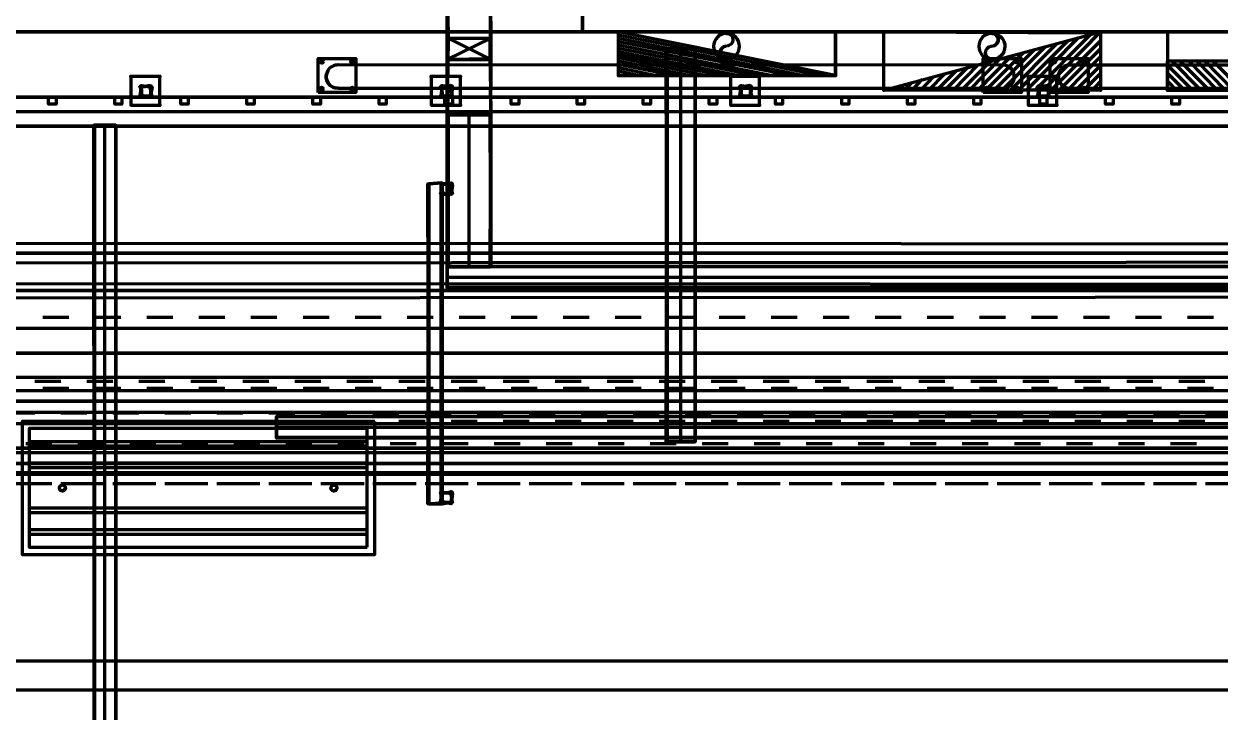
# Model space of a CAD drawing. Extents: x 0 to 1153, y 0 to 816.
# Drawn here: x 502.58 to 529.35, y 555.89 to 571.29 of the extents above; entities that cross this region are included whole.
import ezdxf

# ---------------------------------------------------------------- set-up
doc = ezdxf.new("R2010")
doc.units = 0
doc.header["$MEASUREMENT"] = 0
for name, color, linetype in [('Arch', 7, 'Continuous'), ('EQUIPMENTS', 7, 'Continuous'), ('Hatch', 7, 'Continuous'), ('PIPE', 7, 'Continuous')]:
    doc.layers.add(name, color=color, linetype=linetype)

msp = doc.modelspace()

# ---------------------------------------------------------------- linework, layer by layer
at = {"layer": 'Arch', "color": 11, "linetype": 'Continuous', "lineweight": 211}
msp.add_lwpolyline([(515.08, 572.59), (515.08, 571.108), (515.08, 572.59)], dxfattribs=at)
for points in [[(680.413, 571.108), (495.131, 571.108), (495.131, 427.429), (530.892, 427.429), (530.892, 390.377), (680.413, 390.377), (680.413, 438.446), (651.859, 438.446), (651.859, 484.897), (680.413, 484.897), (680.413, 571.108), (495.131, 571.108), (495.131, 427.429), (530.892, 427.429), (530.892, 390.377), (680.413, 390.377), (680.413, 438.446), (653.267, 438.446), (680.413, 438.446), (651.859, 438.446), (651.859, 484.897), (680.413, 484.897), (680.413, 571.108), (494.39, 571.108)], [(509.164, 569.754), (509.164, 570.516), (510.011, 570.516), (510.011, 569.754)], [(524.044, 569.754), (524.044, 570.516), (524.902, 570.516), (524.902, 569.754)], [(525.547, 569.754), (525.547, 570.516), (526.394, 570.516), (526.394, 569.754)]]:
    msp.add_lwpolyline(points, close=True, dxfattribs=at)
for points in [[(509.612, 569.849), (509.542, 569.856), (509.491, 569.875), (509.434, 569.912), (509.388, 569.964), (509.357, 570.027), (509.346, 570.081), (509.346, 570.136), (509.379, 570.241), (509.379, 570.241), (509.379, 570.241), (509.346, 570.136), (509.346, 570.081), (509.357, 570.027), (509.388, 569.964), (509.434, 569.912), (509.491, 569.875), (509.542, 569.856), (509.612, 569.849), (524.503, 569.85), (524.558, 569.86), (524.608, 569.881), (524.664, 569.922), (524.707, 569.976), (524.73, 570.027), (524.741, 570.081), (524.741, 570.136), (524.73, 570.189), (524.699, 570.252), (524.653, 570.304), (524.596, 570.342), (524.545, 570.36), (524.489, 570.368), (509.612, 570.369, 0.273456), (509.379, 570.241)], [(540.858, 570.367), (525.966, 570.367), (525.912, 570.357), (525.861, 570.336), (525.806, 570.295), (525.763, 570.24), (525.74, 570.189), (525.728, 570.136), (525.728, 570.081), (525.74, 570.027), (525.771, 569.964), (525.817, 569.912), (525.874, 569.875), (525.925, 569.856), (525.981, 569.849), (540.858, 569.849, 0.27363)]]:
    msp.add_lwpolyline(points, format="xyb", dxfattribs=at)
for centre in [(509.244, 570.447), (509.931, 570.447), (524.124, 570.447), (524.812, 570.447), (525.627, 570.447), (526.304, 570.447), (509.244, 569.833), (509.931, 569.833), (524.124, 569.833), (524.812, 569.833), (525.627, 569.833), (526.304, 569.833)]:
    msp.add_circle(centre, 0.037, dxfattribs=at)
for centre, start, end in [((524.484, 570.108), 271.3117, 91.8103), ((525.986, 570.108), 91.305, 271.8195)]:
    msp.add_arc(centre, 0.259, start, end, dxfattribs=at)
at = {"layer": 'EQUIPMENTS', "color": 251, "linetype": 'Continuous', "lineweight": 211}
for p, q in [((645.329, 557.022), (113.961, 557.022)), ((645.329, 556.376), (113.961, 556.376))]:
    msp.add_line(p, q, dxfattribs=at)
at = {"layer": 'Hatch', "color": 5, "linetype": 'Continuous', "lineweight": 211}
for p, q in [((520.393, 570.135), (515.885, 571.034)), ((520.002, 570.135), (515.885, 570.96)), ((524.838, 569.807), (525.939, 570.907)), ((525.018, 569.807), (526.182, 570.981)), ((525.208, 569.807), (526.436, 571.045)), ((525.568, 569.807), (526.669, 570.907)), ((519.737, 570.135), (515.885, 570.886)), ((519.292, 570.135), (515.885, 570.812)), ((518.943, 570.135), (515.885, 570.738)), ((518.552, 570.135), (515.885, 570.664)), ((517.282, 561.933), (517.282, 570.727)), ((524.108, 569.807), (524.944, 570.643)), ((524.288, 569.807), (525.187, 570.706)), ((524.468, 569.807), (525.441, 570.78)), ((524.658, 569.807), (525.685, 570.844)), ((525.748, 569.807), (526.669, 570.727)), ((518.213, 570.135), (515.885, 570.6)), ((517.832, 570.135), (515.885, 570.526)), ((517.493, 570.124), (515.885, 570.452)), ((517.155, 570.124), (515.885, 570.378)), ((523.378, 569.807), (523.938, 570.378)), ((523.558, 569.807), (524.192, 570.442)), ((523.737, 569.807), (524.436, 570.516)), ((523.928, 569.807), (524.69, 570.579)), ((525.939, 569.807), (526.669, 570.548)), ((528.172, 570.368), (528.733, 569.807)), ((528.267, 570.463), (528.913, 569.807)), ((528.447, 570.463), (529.103, 569.807)), ((528.638, 570.463), (529.283, 569.807)), ((528.817, 570.463), (529.463, 569.807)), ((528.997, 570.463), (529.643, 569.807)), ((529.188, 570.463), (529.833, 569.807)), ((516.699, 570.135), (515.885, 570.304)), ((516.371, 570.124), (515.885, 570.23)), ((522.647, 569.807), (522.944, 570.114)), ((522.827, 569.807), (523.198, 570.177)), ((523.007, 569.807), (523.441, 570.241)), ((523.187, 569.807), (523.695, 570.315)), ((526.119, 569.807), (526.669, 570.357)), ((526.299, 569.807), (526.669, 570.177)), ((528.172, 570.188), (528.553, 569.807)), ((521.906, 569.807), (521.949, 569.849)), ((522.097, 569.807), (522.192, 569.912)), ((522.277, 569.807), (522.446, 569.976)), ((522.457, 569.807), (522.69, 570.05)), ((526.489, 569.807), (526.669, 569.997)), ((528.172, 570.008), (528.362, 569.807)), ((491.384, 569.33), (677.863, 569.33)), ((512.54, 569.256), (512.54, 565.848)), ((504.391, 549.233), (504.391, 569.023)), ((676.317, 565.616), (512.053, 565.616)), ((508.233, 562.261), (676.54, 562.261)), ((510.265, 561.933), (502.698, 561.933)), ((510.265, 561.837), (502.698, 561.837)), ((510.265, 561.456), (502.698, 561.456)), ((510.265, 561.351), (502.698, 561.351)), ((510.265, 560.451), (502.698, 560.451)), ((510.265, 560.345), (502.698, 560.345)), ((510.265, 559.964), (502.698, 559.964)), ((510.265, 559.858), (502.698, 559.858))]:
    msp.add_line(p, q, dxfattribs=at)
at = {"layer": 'Hatch', "color": 3, "linetype": 'Continuous', "lineweight": 211}
msp.add_line((511.916, 560.546), (511.884, 560.546), dxfattribs=at)
at = {"layer": 'Hatch', "color": 5, "linetype": 'Continuous', "lineweight": 211}
for points in [[(512.075, 570.971), (512.053, 570.495), (513.027, 570.495), (513.027, 570.971), (513.027, 570.495), (512.053, 570.495), (512.075, 570.971), (512.053, 570.495), (513.017, 570.505), (512.053, 570.495), (512.075, 570.971), (512.053, 570.495), (513.017, 570.505), (513.027, 570.971), (513.027, 570.495), (512.075, 570.971), (512.053, 571.945), (512.053, 570.495), (512.053, 572.527), (512.075, 570.971), (513.027, 570.971), (513.017, 571.945), (513.027, 570.495), (513.017, 572.527), (513.027, 570.971), (513.027, 569.838), (513.017, 570.505), (512.053, 570.495), (512.053, 569.838), (512.075, 570.971), (512.053, 569.256), (512.053, 570.495), (513.017, 570.505), (513.027, 569.256), (513.027, 570.971), (512.053, 570.495)], [(513.017, 570.505), (513.017, 570.971), (513.017, 570.971)], [(518.933, 571.108), (520.742, 571.108), (520.742, 570.135), (515.885, 571.108), (515.885, 570.135), (520.742, 570.135), (520.742, 571.108), (515.885, 571.108), (515.885, 570.135), (520.742, 570.135), (520.742, 571.108), (515.885, 571.108), (520.742, 571.108), (520.742, 570.135), (515.885, 570.135), (515.885, 571.108)], [(520.742, 571.108), (520.742, 571.108), (520.742, 571.108)], [(526.669, 571.087), (526.669, 569.807), (521.822, 569.807), (521.822, 571.108), (526.669, 571.087), (526.669, 569.807), (521.822, 569.807), (521.822, 571.108), (526.669, 571.087), (526.669, 569.807), (521.822, 569.807), (526.669, 571.108), (525.388, 569.807)], [(521.822, 571.108), (521.822, 571.108), (521.822, 571.108)], [(528.172, 571.108), (528.172, 571.108), (528.172, 571.108)], [(515.885, 570.135), (515.885, 570.135), (515.885, 570.135)], [(520.742, 570.135), (520.742, 570.135), (520.742, 570.135)], [(512.075, 569.838), (512.053, 569.256), (512.053, 569.838)], [(513.017, 569.838), (513.027, 569.256), (513.027, 569.838)], [(485.394, 569.648), (491.384, 569.648), (677.863, 569.648), (677.863, 569.002), (677.863, 569.648), (677.863, 569.002), (491.384, 569.002), (677.863, 569.002), (677.863, 569.648), (491.384, 569.648), (677.863, 569.648), (491.384, 569.648), (487.447, 569.648)], [(521.822, 569.807), (521.822, 569.807), (521.822, 569.807)], [(526.669, 569.807), (526.669, 569.807), (526.669, 569.807)], [(504.148, 549.233), (504.158, 569.023), (504.158, 549.233), (504.148, 569.023), (504.635, 569.023), (504.158, 569.023), (504.635, 569.023), (504.148, 569.023), (504.148, 549.233)], [(504.635, 549.233), (504.635, 569.023), (504.635, 549.233), (504.635, 569.023), (504.635, 549.233)], [(676.317, 565.372), (512.053, 565.393), (676.317, 565.393), (512.053, 565.372), (512.053, 565.859), (512.053, 565.393), (512.053, 565.859), (512.053, 565.372), (676.317, 565.372)]]:
    msp.add_lwpolyline(points, dxfattribs=at)
for points in [[(528.172, 569.807), (533.03, 569.807), (533.03, 571.108), (528.172, 571.108), (528.172, 569.807), (533.03, 569.807), (533.03, 571.108), (528.172, 571.108), (528.172, 569.807), (528.172, 570.463), (533.03, 570.463), (533.03, 570.463), (533.03, 569.807), (528.172, 569.817)], [(516.975, 570.727), (516.975, 561.933), (516.954, 570.727), (517.599, 570.727), (516.975, 570.727), (517.599, 570.727), (516.954, 570.727), (516.954, 561.933), (517.599, 561.933), (516.975, 561.933), (517.599, 561.933), (516.954, 561.933)], [(517.599, 561.933), (517.599, 570.727), (517.599, 561.933), (517.599, 570.727)], [(490.421, 569.002), (491.384, 569.002), (677.863, 569.002), (491.384, 569.002), (491.384, 569.648), (491.384, 569.002), (491.384, 569.648), (491.384, 569.002)], [(503.301, 569.489), (503.132, 569.489), (503.132, 569.648), (503.301, 569.648), (503.301, 569.489), (503.132, 569.489), (503.132, 569.648), (503.301, 569.648)], [(504.772, 569.489), (504.613, 569.489), (504.613, 569.648), (504.772, 569.648), (504.772, 569.489), (504.613, 569.489), (504.613, 569.648), (504.772, 569.648)], [(506.254, 569.489), (506.095, 569.489), (506.095, 569.648), (506.254, 569.648), (506.254, 569.489), (506.095, 569.489), (506.095, 569.648), (506.254, 569.648)], [(507.735, 569.489), (507.566, 569.489), (507.566, 569.648), (507.735, 569.648), (507.735, 569.489), (507.566, 569.489), (507.566, 569.648), (507.735, 569.648)], [(509.217, 569.489), (509.048, 569.489), (509.048, 569.648), (509.217, 569.648), (509.217, 569.489), (509.048, 569.489), (509.048, 569.648), (509.217, 569.648)], [(510.688, 569.489), (510.529, 569.489), (510.529, 569.648), (510.688, 569.648), (510.688, 569.489), (510.529, 569.489), (510.529, 569.648), (510.688, 569.648)], [(512.17, 569.489), (512.001, 569.489), (512.001, 569.648), (512.17, 569.648), (512.17, 569.489), (512.001, 569.489), (512.001, 569.648), (512.17, 569.648)], [(513.652, 569.489), (513.482, 569.489), (513.482, 569.648), (513.652, 569.648), (513.652, 569.489), (513.482, 569.489), (513.482, 569.648), (513.652, 569.648)], [(515.123, 569.489), (514.964, 569.489), (514.964, 569.648), (515.123, 569.648), (515.123, 569.489), (514.964, 569.489), (514.964, 569.648), (515.123, 569.648)], [(516.604, 569.489), (516.435, 569.489), (516.435, 569.648), (516.604, 569.648), (516.604, 569.489), (516.435, 569.489), (516.435, 569.648), (516.604, 569.648)], [(518.086, 569.489), (517.917, 569.489), (517.917, 569.648), (518.086, 569.648), (518.086, 569.489), (517.917, 569.489), (517.917, 569.648), (518.086, 569.648)], [(519.557, 569.489), (519.398, 569.489), (519.398, 569.648), (519.557, 569.648), (519.557, 569.489), (519.398, 569.489), (519.398, 569.648), (519.557, 569.648)], [(521.039, 569.489), (520.88, 569.489), (520.88, 569.648), (521.039, 569.648), (521.039, 569.489), (520.88, 569.489), (520.88, 569.648), (521.039, 569.648)], [(522.52, 569.489), (522.351, 569.489), (522.351, 569.648), (522.52, 569.648), (522.52, 569.489), (522.351, 569.489), (522.351, 569.648), (522.52, 569.648)], [(523.991, 569.489), (523.833, 569.489), (523.833, 569.648), (523.991, 569.648), (523.991, 569.489), (523.833, 569.489), (523.833, 569.648), (523.991, 569.648)], [(525.473, 569.489), (525.314, 569.489), (525.314, 569.648), (525.473, 569.648), (525.473, 569.489), (525.314, 569.489), (525.314, 569.648), (525.473, 569.648)], [(526.955, 569.489), (526.785, 569.489), (526.785, 569.648), (526.955, 569.648), (526.955, 569.489), (526.785, 569.489), (526.785, 569.648), (526.955, 569.648)], [(528.436, 569.489), (528.267, 569.489), (528.267, 569.648), (528.436, 569.648), (528.436, 569.489), (528.267, 569.489), (528.267, 569.648), (528.436, 569.648)], [(513.027, 569.256), (512.075, 569.256), (512.075, 565.848), (512.053, 569.256), (512.053, 565.848), (512.053, 569.256), (513.027, 569.256), (513.027, 565.848), (513.017, 569.256), (513.027, 565.848), (512.053, 565.848), (513.017, 565.848), (513.027, 569.256), (512.053, 569.256)], [(676.317, 565.859), (676.317, 565.372), (676.317, 565.859), (512.053, 565.859), (676.317, 565.859), (512.053, 565.859)], [(510.434, 562.388), (502.539, 562.388), (502.539, 559.414), (510.434, 559.414)], [(676.54, 562.028), (508.233, 562.028), (676.54, 562.017), (676.54, 562.504), (676.54, 562.028), (676.54, 562.504), (676.54, 562.017), (508.233, 562.017), (508.233, 562.504), (508.233, 562.028), (508.233, 562.504), (508.233, 562.017)], [(508.233, 562.504), (676.54, 562.504), (508.233, 562.504), (676.54, 562.504)], [(510.265, 559.573), (510.265, 562.229), (502.698, 562.229), (502.698, 559.573)], [(503.513, 560.901), (503.46, 560.834), (503.417, 560.837), (503.383, 560.869), (503.376, 560.912), (503.395, 560.949), (503.433, 560.969), (503.475, 560.962), (503.507, 560.928), (503.511, 560.884), (503.484, 560.845), (503.444, 560.832), (503.403, 560.845), (503.379, 560.879), (503.379, 560.923), (503.408, 560.959), (503.45, 560.969), (503.489, 560.953), (503.513, 560.901)], [(509.588, 560.901), (509.535, 560.834), (509.492, 560.837), (509.458, 560.869), (509.451, 560.912), (509.47, 560.949), (509.508, 560.969), (509.55, 560.962), (509.582, 560.928), (509.585, 560.884), (509.559, 560.845), (509.519, 560.832), (509.478, 560.845), (509.453, 560.879), (509.453, 560.923), (509.482, 560.959), (509.524, 560.969), (509.563, 560.953), (509.588, 560.901)]]:
    msp.add_lwpolyline(points, close=True, dxfattribs=at)
at = {"layer": 'Hatch', "color": 3, "linetype": 'Continuous', "lineweight": 211}
for points in [[(505.619, 569.468), (505.619, 570.114), (504.973, 570.114), (504.973, 569.468), (505.619, 569.468), (505.619, 570.114), (504.973, 570.114), (504.973, 569.468)], [(512.35, 569.468), (512.35, 570.114), (511.694, 570.114), (511.694, 569.468), (512.35, 569.468), (512.35, 570.114), (511.694, 570.114), (511.694, 569.468)], [(519.038, 569.468), (519.038, 570.114), (518.393, 570.114), (518.393, 569.468), (519.038, 569.468), (519.038, 570.114), (518.393, 570.114), (518.393, 569.468)], [(525.695, 569.468), (525.695, 570.114), (525.05, 570.114), (525.05, 569.468), (525.695, 569.468), (525.695, 570.114), (525.05, 570.114), (525.05, 569.468)], [(505.195, 569.875), (505.207, 569.891), (505.21, 569.891), (505.174, 569.875), (505.181, 569.897), (505.202, 569.911), (505.208, 569.912), (505.195, 569.875), (505.198, 569.885), (505.207, 569.891), (505.21, 569.891), (505.174, 569.875), (505.181, 569.897), (505.211, 569.912)], [(505.402, 569.891), (505.417, 569.879), (505.418, 569.877), (505.402, 569.912), (505.424, 569.905), (505.437, 569.887), (505.439, 569.879), (505.402, 569.891), (505.411, 569.888), (505.417, 569.879), (505.418, 569.877), (505.402, 569.912), (505.424, 569.905), (505.437, 569.887), (505.439, 569.879), (505.407, 569.891), (505.206, 569.87), (505.217, 569.669), (505.428, 569.68), (505.449, 569.87), (505.407, 569.648), (505.185, 569.68), (505.217, 569.912), (505.428, 569.87), (505.407, 569.669), (505.206, 569.68), (505.217, 569.891), (505.407, 569.912), (505.185, 569.87), (505.217, 569.648), (505.449, 569.68)], [(511.926, 569.875), (511.938, 569.891), (511.941, 569.891), (511.905, 569.875), (511.912, 569.897), (511.933, 569.911), (511.939, 569.912), (511.926, 569.875), (511.929, 569.885), (511.938, 569.891), (511.941, 569.891), (511.905, 569.875), (511.912, 569.897), (511.942, 569.912)], [(512.133, 569.891), (512.148, 569.88), (512.149, 569.877), (512.133, 569.912), (512.155, 569.905), (512.168, 569.887), (512.17, 569.879), (512.133, 569.891), (512.142, 569.888), (512.148, 569.88), (512.149, 569.877), (512.133, 569.912), (512.155, 569.905), (512.168, 569.887), (512.17, 569.879), (512.138, 569.891), (511.926, 569.87), (511.948, 569.669), (512.159, 569.68), (512.17, 569.87), (512.138, 569.648), (511.916, 569.68), (511.948, 569.912), (512.159, 569.87), (512.138, 569.669), (511.926, 569.68), (511.948, 569.891), (512.138, 569.912), (511.916, 569.87), (511.948, 569.648), (512.17, 569.68)], [(518.615, 569.875), (518.627, 569.891), (518.63, 569.891), (518.594, 569.875), (518.601, 569.897), (518.622, 569.911), (518.628, 569.912), (518.615, 569.875), (518.618, 569.885), (518.627, 569.891), (518.63, 569.891), (518.594, 569.875), (518.601, 569.897), (518.631, 569.912)], [(518.821, 569.891), (518.837, 569.88), (518.837, 569.877), (518.821, 569.912), (518.843, 569.905), (518.857, 569.887), (518.858, 569.879), (518.821, 569.891), (518.831, 569.888), (518.837, 569.88), (518.837, 569.877), (518.821, 569.912), (518.843, 569.905), (518.857, 569.887), (518.858, 569.879), (518.827, 569.891), (518.626, 569.87), (518.636, 569.669), (518.848, 569.68), (518.869, 569.87), (518.827, 569.648), (518.604, 569.68), (518.636, 569.912), (518.848, 569.87), (518.827, 569.669), (518.626, 569.68), (518.636, 569.891), (518.827, 569.912), (518.604, 569.87), (518.636, 569.648), (518.869, 569.68)], [(525.283, 569.875), (525.295, 569.891), (525.297, 569.891), (525.261, 569.875), (525.269, 569.897), (525.29, 569.911), (525.295, 569.912), (525.283, 569.875), (525.286, 569.885), (525.295, 569.891), (525.297, 569.891), (525.261, 569.875), (525.269, 569.897), (525.298, 569.912)], [(525.489, 569.891), (525.504, 569.88), (525.505, 569.877), (525.489, 569.912), (525.511, 569.905), (525.525, 569.884), (525.526, 569.879), (525.489, 569.891), (525.498, 569.888), (525.504, 569.88), (525.505, 569.877), (525.489, 569.912), (525.511, 569.905), (525.525, 569.884), (525.526, 569.879), (525.494, 569.891), (525.283, 569.87), (525.304, 569.669), (525.505, 569.68), (525.526, 569.87), (525.494, 569.648), (525.272, 569.68), (525.304, 569.912), (525.505, 569.87), (525.494, 569.669), (525.283, 569.68), (525.304, 569.891), (525.494, 569.912), (525.272, 569.87), (525.304, 569.648), (525.526, 569.68)], [(505.211, 569.669), (505.196, 569.68), (505.195, 569.684), (505.211, 569.648), (505.189, 569.655), (505.175, 569.676), (505.174, 569.682), (505.211, 569.669), (505.202, 569.672), (505.196, 569.68), (505.195, 569.684), (505.211, 569.648), (505.189, 569.655), (505.174, 569.685)], [(505.418, 569.685), (505.407, 569.67), (505.403, 569.669), (505.439, 569.685), (505.432, 569.663), (505.411, 569.649), (505.405, 569.648), (505.418, 569.685), (505.415, 569.676), (505.407, 569.67), (505.403, 569.669), (505.439, 569.685), (505.432, 569.663), (505.402, 569.648)], [(511.942, 569.669), (511.927, 569.681), (511.926, 569.684), (511.942, 569.648), (511.92, 569.655), (511.906, 569.676), (511.905, 569.682), (511.942, 569.669), (511.933, 569.672), (511.927, 569.681), (511.926, 569.684), (511.942, 569.648), (511.92, 569.655), (511.905, 569.685)], [(512.149, 569.685), (512.137, 569.67), (512.134, 569.669), (512.17, 569.685), (512.163, 569.663), (512.142, 569.649), (512.136, 569.648), (512.149, 569.685), (512.146, 569.676), (512.137, 569.67), (512.134, 569.669), (512.17, 569.685), (512.163, 569.663), (512.133, 569.648)], [(518.631, 569.669), (518.616, 569.681), (518.615, 569.684), (518.631, 569.648), (518.609, 569.655), (518.596, 569.673), (518.594, 569.682), (518.631, 569.669), (518.622, 569.672), (518.616, 569.681), (518.615, 569.684), (518.631, 569.648), (518.609, 569.655), (518.594, 569.685)], [(518.837, 569.685), (518.825, 569.67), (518.823, 569.669), (518.858, 569.685), (518.851, 569.663), (518.83, 569.649), (518.824, 569.648), (518.837, 569.685), (518.834, 569.676), (518.825, 569.67), (518.823, 569.669), (518.858, 569.685), (518.851, 569.663), (518.821, 569.648)], [(525.298, 569.669), (525.283, 569.681), (525.283, 569.684), (525.298, 569.648), (525.277, 569.655), (525.262, 569.676), (525.261, 569.682), (525.298, 569.669), (525.289, 569.672), (525.283, 569.681), (525.283, 569.684), (525.298, 569.648), (525.277, 569.655), (525.261, 569.685)], [(525.505, 569.685), (525.493, 569.67), (525.49, 569.669), (525.526, 569.685), (525.519, 569.663), (525.501, 569.65), (525.492, 569.648), (525.505, 569.685), (525.502, 569.676), (525.493, 569.67), (525.49, 569.669), (525.526, 569.685), (525.519, 569.663), (525.489, 569.648)], [(511.641, 560.546), (511.937, 560.546), (511.641, 560.546), (511.884, 560.546), (511.937, 560.546), (511.641, 560.546), (511.884, 560.546), (511.62, 560.546), (511.942, 560.578), (511.933, 560.581), (511.927, 560.59), (511.926, 560.593), (511.942, 560.557), (511.92, 560.564), (511.906, 560.585), (511.905, 560.591), (511.942, 560.578), (511.933, 560.581), (511.927, 560.59), (511.926, 560.593), (511.942, 560.557), (511.92, 560.564), (511.906, 560.585), (511.905, 560.591), (511.916, 560.546), (511.916, 567.711), (511.937, 560.546), (511.916, 567.711), (511.916, 560.546), (511.937, 567.711), (511.937, 560.546), (511.641, 560.546), (511.641, 567.711), (511.62, 560.546), (511.641, 567.711), (511.641, 560.546), (511.62, 567.711)], [(512.133, 567.711), (512.148, 567.699), (512.149, 567.697), (512.133, 567.732), (512.155, 567.725), (512.169, 567.704), (512.17, 567.698), (512.133, 567.711), (512.142, 567.708), (512.148, 567.699), (512.149, 567.697), (512.133, 567.732), (512.155, 567.725), (512.169, 567.704), (512.17, 567.698), (512.138, 567.711), (511.926, 567.69), (511.948, 567.478), (512.159, 567.5), (512.17, 567.69), (512.138, 567.468), (511.916, 567.5), (511.948, 567.722), (512.159, 567.69), (512.138, 567.478), (511.926, 567.5), (511.948, 567.711), (512.138, 567.722), (511.916, 567.69), (511.948, 567.468), (512.17, 567.5)], [(511.942, 567.489), (511.927, 567.501), (511.926, 567.503), (511.942, 567.468), (511.92, 567.475), (511.906, 567.496), (511.905, 567.502), (511.942, 567.489), (511.933, 567.492), (511.927, 567.501), (511.926, 567.503), (511.942, 567.468), (511.92, 567.475), (511.905, 567.505)], [(512.149, 567.505), (512.138, 567.49), (512.134, 567.489), (512.17, 567.505), (512.163, 567.483), (512.145, 567.47), (512.136, 567.468), (512.149, 567.505), (512.146, 567.495), (512.138, 567.49), (512.134, 567.489), (512.17, 567.505), (512.163, 567.483), (512.133, 567.468)], [(512.133, 560.8), (512.148, 560.788), (512.149, 560.786), (512.133, 560.821), (512.155, 560.814), (512.169, 560.793), (512.17, 560.787), (512.133, 560.8), (512.142, 560.797), (512.148, 560.788), (512.149, 560.786), (512.133, 560.821), (512.155, 560.814), (512.169, 560.793), (512.17, 560.787), (511.926, 560.779), (511.948, 560.567), (512.149, 560.589), (512.17, 560.779), (512.138, 560.546), (511.905, 560.589), (511.948, 560.811), (512.149, 560.779), (512.138, 560.567), (511.926, 560.589), (511.948, 560.79), (512.138, 560.811), (511.905, 560.779), (511.948, 560.546), (512.17, 560.589)], [(511.926, 560.784), (511.937, 560.799), (511.941, 560.8), (511.905, 560.784), (511.912, 560.806), (511.931, 560.82), (511.939, 560.821), (511.926, 560.784), (511.929, 560.794), (511.937, 560.799), (511.941, 560.8), (511.905, 560.784), (511.912, 560.806), (511.942, 560.821)], [(512.149, 560.594), (512.137, 560.578), (512.134, 560.578), (512.17, 560.594), (512.163, 560.572), (512.142, 560.558), (512.136, 560.557), (512.149, 560.594), (512.146, 560.585), (512.137, 560.578), (512.134, 560.578), (512.17, 560.594), (512.163, 560.572), (512.133, 560.557)]]:
    msp.add_lwpolyline(points, close=True, dxfattribs=at)
for points in [[(504.973, 570.114), (504.973, 570.114), (504.973, 570.114)], [(505.619, 570.114), (505.619, 570.114), (505.619, 570.114)], [(511.694, 570.114), (511.694, 570.114), (511.694, 570.114)], [(512.35, 570.114), (512.35, 570.114), (512.35, 570.114)], [(518.393, 570.114), (518.393, 570.114), (518.393, 570.114)], [(519.038, 570.114), (519.038, 570.114), (519.038, 570.114)], [(525.05, 570.114), (525.05, 570.114), (525.05, 570.114)], [(525.695, 570.114), (525.695, 570.114), (525.695, 570.114)], [(511.931, 567.73), (511.641, 567.711), (511.931, 567.73), (511.641, 567.711), (511.931, 567.73), (511.641, 567.711), (511.931, 567.73), (511.641, 567.711), (511.931, 567.73), (511.931, 567.73)]]:
    msp.add_lwpolyline(points, dxfattribs=at)
at = {"layer": 'Hatch', "color": 5, "linetype": 'Continuous', "lineweight": 211}
for p in [(512.053, 570.971), (512.075, 570.971), (513.017, 570.971), (513.027, 570.971), (520.742, 571.108), (521.822, 571.108), (528.172, 571.108), (512.053, 570.495), (512.075, 570.505), (513.017, 570.505), (513.027, 570.495), (515.885, 570.135), (520.742, 570.135), (521.822, 569.807), (526.669, 569.807), (528.172, 569.807)]:
    msp.add_point(p, dxfattribs=at)
at = {"layer": 'Hatch', "color": 3, "linetype": 'Continuous', "lineweight": 211}
for p in [(504.973, 570.114), (505.619, 570.114), (511.694, 570.114), (512.35, 570.114), (518.393, 570.114), (519.038, 570.114), (525.05, 570.114), (525.695, 570.114), (505.619, 569.468), (512.35, 569.468), (519.038, 569.468), (525.695, 569.468)]:
    msp.add_point(p, dxfattribs=at)
at = {"layer": 'PIPE', "color": 4, "linetype": 'Continuous', "lineweight": 211}
for p, q in [((503.587, 564.716), (503.005, 564.716)), ((504.751, 564.716), (504.169, 564.716)), ((505.915, 564.716), (505.333, 564.716)), ((507.079, 564.716), (506.497, 564.716)), ((508.243, 564.716), (507.661, 564.716)), ((509.408, 564.716), (508.826, 564.716)), ((510.572, 564.716), (509.99, 564.716)), ((511.736, 564.716), (511.154, 564.716)), ((512.9, 564.716), (512.318, 564.716)), ((514.064, 564.716), (513.482, 564.716)), ((515.228, 564.716), (514.646, 564.716)), ((516.393, 564.716), (515.811, 564.716)), ((517.557, 564.716), (516.975, 564.716)), ((518.721, 564.716), (518.139, 564.716)), ((519.885, 564.716), (519.303, 564.716)), ((521.049, 564.716), (520.467, 564.716)), ((522.213, 564.716), (521.631, 564.716)), ((523.378, 564.716), (522.795, 564.716)), ((524.542, 564.716), (523.96, 564.716)), ((525.706, 564.716), (525.124, 564.716)), ((526.87, 564.716), (526.288, 564.716)), ((528.034, 564.716), (527.452, 564.716)), ((529.198, 564.716), (528.616, 564.716)), ((503.005, 563.139), (503.587, 563.139)), ((504.169, 563.139), (504.751, 563.139)), ((505.333, 563.139), (505.915, 563.139)), ((506.497, 563.139), (507.079, 563.139)), ((507.661, 563.139), (508.243, 563.139)), ((508.826, 563.139), (509.408, 563.139)), ((509.99, 563.139), (510.572, 563.139)), ((511.154, 563.139), (511.736, 563.139)), ((512.318, 563.139), (512.9, 563.139)), ((513.482, 563.139), (514.064, 563.139)), ((514.646, 563.139), (515.228, 563.139)), ((515.811, 563.139), (516.393, 563.139)), ((516.975, 563.139), (517.557, 563.139)), ((518.139, 563.139), (518.721, 563.139)), ((519.303, 563.139), (519.885, 563.139)), ((520.467, 563.139), (521.049, 563.139)), ((521.631, 563.139), (522.213, 563.139)), ((522.795, 563.139), (523.378, 563.139)), ((523.96, 563.139), (524.542, 563.139)), ((525.124, 563.139), (525.706, 563.139)), ((526.288, 563.139), (526.87, 563.139)), ((527.452, 563.139), (528.034, 563.139)), ((528.616, 563.139), (529.198, 563.139))]:
    msp.add_line(p, q, dxfattribs=at)
at = {"layer": 'PIPE', "color": 152, "linetype": 'Continuous', "lineweight": 211}
for p, q in [((503.407, 563.287), (502.825, 563.287)), ((504.571, 563.287), (503.989, 563.287)), ((505.735, 563.287), (505.153, 563.287)), ((506.899, 563.287), (506.317, 563.287)), ((508.063, 563.287), (507.481, 563.287)), ((509.228, 563.287), (508.646, 563.287)), ((510.392, 563.287), (509.81, 563.287)), ((511.556, 563.287), (510.974, 563.287)), ((512.72, 563.287), (512.138, 563.287)), ((513.884, 563.287), (513.302, 563.287)), ((515.049, 563.287), (514.466, 563.287)), ((516.213, 563.287), (515.631, 563.287)), ((517.377, 563.287), (516.795, 563.287)), ((518.541, 563.287), (517.959, 563.287)), ((519.705, 563.287), (519.123, 563.287)), ((520.859, 563.287), (520.287, 563.287)), ((522.023, 563.287), (521.441, 563.287)), ((523.187, 563.287), (522.605, 563.287)), ((524.351, 563.287), (523.769, 563.287)), ((525.515, 563.287), (524.933, 563.287)), ((526.68, 563.287), (526.097, 563.287)), ((527.844, 563.287), (527.262, 563.287)), ((529.008, 563.287), (528.426, 563.287)), ((502.825, 562.398), (503.407, 562.398)), ((503.989, 562.398), (504.571, 562.398)), ((505.153, 562.398), (505.735, 562.398)), ((506.317, 562.398), (506.899, 562.398)), ((507.481, 562.398), (508.063, 562.398)), ((508.646, 562.398), (509.228, 562.398)), ((509.81, 562.398), (510.392, 562.398)), ((510.974, 562.398), (511.556, 562.398)), ((512.138, 562.398), (512.72, 562.398)), ((513.302, 562.398), (513.884, 562.398)), ((514.466, 562.398), (515.049, 562.398)), ((515.631, 562.398), (516.213, 562.398)), ((516.795, 562.398), (517.377, 562.398)), ((517.959, 562.398), (518.541, 562.398)), ((519.123, 562.398), (519.705, 562.398)), ((520.287, 562.398), (520.859, 562.398)), ((521.441, 562.398), (522.023, 562.398)), ((522.605, 562.398), (523.187, 562.398)), ((523.769, 562.398), (524.351, 562.398)), ((524.933, 562.398), (525.515, 562.398)), ((526.097, 562.398), (526.68, 562.398)), ((527.262, 562.398), (527.844, 562.398)), ((528.426, 562.398), (529.008, 562.398))]:
    msp.add_line(p, q, dxfattribs=at)
at = {"layer": 'PIPE', "color": 220, "linetype": 'Continuous', "lineweight": 211}
for p, q in [((502.825, 562.578), (502.243, 562.578)), ((503.989, 562.578), (503.407, 562.578)), ((505.153, 562.578), (504.571, 562.578)), ((506.317, 562.578), (505.735, 562.578)), ((507.481, 562.578), (506.899, 562.578)), ((508.646, 562.578), (508.063, 562.578)), ((509.81, 562.578), (509.228, 562.578)), ((510.974, 562.578), (510.392, 562.578)), ((512.138, 562.578), (511.556, 562.578)), ((513.302, 562.578), (512.72, 562.578)), ((514.466, 562.578), (513.884, 562.578)), ((515.631, 562.578), (515.049, 562.578)), ((516.795, 562.578), (516.213, 562.578)), ((517.959, 562.578), (517.377, 562.578)), ((519.123, 562.578), (518.541, 562.578)), ((520.287, 562.578), (519.705, 562.578)), ((521.451, 562.578), (520.869, 562.578)), ((522.616, 562.578), (522.033, 562.578)), ((523.78, 562.578), (523.198, 562.578)), ((524.944, 562.578), (524.362, 562.578)), ((526.108, 562.578), (525.526, 562.578)), ((527.272, 562.578), (526.69, 562.578)), ((528.436, 562.578), (527.854, 562.578)), ((529.601, 562.578), (529.019, 562.578)), ((502.243, 561.001), (502.825, 561.001)), ((503.407, 561.001), (503.989, 561.001)), ((504.571, 561.001), (505.153, 561.001)), ((505.735, 561.001), (506.317, 561.001)), ((506.899, 561.001), (507.481, 561.001)), ((508.063, 561.001), (508.646, 561.001)), ((509.228, 561.001), (509.81, 561.001)), ((510.392, 561.001), (510.974, 561.001)), ((511.556, 561.001), (512.138, 561.001)), ((512.72, 561.001), (513.302, 561.001)), ((513.884, 561.001), (514.466, 561.001)), ((515.049, 561.001), (515.631, 561.001)), ((516.213, 561.001), (516.795, 561.001)), ((517.377, 561.001), (517.959, 561.001)), ((518.541, 561.001), (519.123, 561.001)), ((519.705, 561.001), (520.287, 561.001)), ((520.869, 561.001), (521.451, 561.001)), ((522.033, 561.001), (522.616, 561.001)), ((523.198, 561.001), (523.78, 561.001)), ((524.362, 561.001), (524.944, 561.001)), ((525.526, 561.001), (526.108, 561.001)), ((526.69, 561.001), (527.272, 561.001)), ((527.854, 561.001), (528.436, 561.001)), ((529.019, 561.001), (529.601, 561.001))]:
    msp.add_line(p, q, dxfattribs=at)
at = {"layer": 'PIPE', "color": 171, "linetype": 'Continuous', "lineweight": 211}
for p, q in [((503.206, 561.89), (502.624, 561.89)), ((504.37, 561.89), (503.788, 561.89)), ((505.534, 561.89), (504.952, 561.89)), ((506.698, 561.89), (506.116, 561.89)), ((507.862, 561.89), (507.28, 561.89)), ((509.027, 561.89), (508.445, 561.89)), ((510.191, 561.89), (509.609, 561.89)), ((511.355, 561.89), (510.773, 561.89)), ((512.519, 561.89), (511.937, 561.89)), ((513.683, 561.89), (513.101, 561.89)), ((514.847, 561.89), (514.265, 561.89)), ((516.012, 561.89), (515.429, 561.89)), ((517.176, 561.89), (516.594, 561.89)), ((518.34, 561.89), (517.758, 561.89)), ((519.504, 561.89), (518.922, 561.89)), ((520.668, 561.89), (520.086, 561.89)), ((521.832, 561.89), (521.25, 561.89)), ((522.997, 561.89), (522.415, 561.89)), ((524.161, 561.89), (523.579, 561.89)), ((525.325, 561.89), (524.743, 561.89)), ((526.489, 561.89), (525.907, 561.89)), ((527.653, 561.89), (527.071, 561.89)), ((528.817, 561.89), (528.235, 561.89)), ((502.624, 561.001), (503.206, 561.001)), ((503.788, 561.001), (504.37, 561.001)), ((504.952, 561.001), (505.534, 561.001)), ((506.116, 561.001), (506.698, 561.001)), ((507.28, 561.001), (507.862, 561.001)), ((508.445, 561.001), (509.027, 561.001)), ((509.609, 561.001), (510.191, 561.001)), ((510.773, 561.001), (511.355, 561.001)), ((511.937, 561.001), (512.519, 561.001)), ((513.101, 561.001), (513.683, 561.001)), ((514.265, 561.001), (514.847, 561.001)), ((515.429, 561.001), (516.012, 561.001)), ((516.594, 561.001), (517.176, 561.001)), ((517.758, 561.001), (518.34, 561.001)), ((518.922, 561.001), (519.504, 561.001)), ((520.086, 561.001), (520.668, 561.001)), ((521.25, 561.001), (521.832, 561.001)), ((522.415, 561.001), (522.997, 561.001)), ((523.579, 561.001), (524.161, 561.001)), ((524.743, 561.001), (525.325, 561.001)), ((525.907, 561.001), (526.489, 561.001)), ((527.071, 561.001), (527.653, 561.001)), ((528.235, 561.001), (528.817, 561.001))]:
    msp.add_line(p, q, dxfattribs=at)
at = {"layer": 'PIPE', "color": 3, "linetype": 'Continuous', "lineweight": 211}
msp.add_lwpolyline([(518.303, 570.505), (518.247, 570.516), (518.194, 570.555), (518.164, 570.614), (518.162, 570.671), (518.181, 570.723), (518.218, 570.763), (518.269, 570.787), (518.291, 570.79), (518.237, 570.775), (518.181, 570.723), (518.162, 570.671), (518.164, 570.614), (518.194, 570.555), (518.247, 570.516), (518.303, 570.494, 0.414211), (518.594, 570.786, 0.414258), (518.303, 571.077, 0.414282), (518.012, 570.786, 0.414235)], format="xyb", close=True, dxfattribs=at)
for points in [[(518.303, 571.077), (518.358, 571.065), (518.404, 571.035), (518.435, 570.989), (518.446, 570.934), (518.435, 570.878), (518.404, 570.833), (518.358, 570.802), (518.315, 570.791)], [(480.864, 565.69), (480.864, 568.24), (480.864, 565.69), (480.864, 565.579), (480.872, 565.516), (480.893, 565.459), (480.94, 565.395), (481.004, 565.348), (481.061, 565.327), (481.129, 565.319), (481.235, 565.319), (541.655, 565.319), (481.235, 565.319)], [(481.965, 565.933), (481.965, 566.357), (481.965, 565.933), (481.965, 566.357), (481.965, 565.933), (481.965, 566.357), (481.838, 566.378), (481.965, 566.357), (481.965, 565.933), (481.838, 565.933), (481.965, 565.933), (542.332, 565.965), (542.332, 566.357), (543.2, 566.388), (542.332, 566.357), (481.965, 566.378)], [(481.235, 565.15), (481.235, 565.457), (481.235, 565.15), (481.235, 565.457), (481.235, 565.15), (481.235, 565.457), (481.129, 565.478), (481.235, 565.457), (481.235, 565.15), (481.129, 565.15), (481.235, 565.15), (541.655, 565.182), (541.655, 565.457), (542.354, 565.478), (541.655, 565.457), (481.235, 565.478)]]:
    msp.add_lwpolyline(points, dxfattribs=at)
for points in [[(524.24, 571.077), (524.31, 571.068), (524.374, 571.044), (524.43, 571.007), (524.374, 571.044), (524.31, 571.068), (524.24, 571.077), (524.31, 571.068), (524.379, 570.968), (524.381, 570.911), (524.362, 570.859), (524.325, 570.818), (524.274, 570.795), (524.341, 570.833), (524.376, 570.889), (524.383, 570.946), (524.43, 571.007), (524.475, 570.958), (524.508, 570.899), (524.527, 570.833), (524.532, 570.786, -0.414206), (524.24, 570.493), (524.147, 570.54), (524.113, 570.582), (524.098, 570.636), (524.105, 570.693), (524.132, 570.741), (524.174, 570.775), (524.228, 570.79), (524.306, 570.807), (524.362, 570.859), (524.381, 570.911), (524.379, 570.968), (524.31, 571.068), (524.24, 571.077, 0.414205), (523.948, 570.786, 0.414156), (524.24, 570.493), (524.24, 570.505)], [(481.457, 566.663), (481.456, 566.542, 0.4142), (481.838, 566.155), (481.965, 566.155), (542.332, 566.155), (481.965, 566.155)]]:
    msp.add_lwpolyline(points, format="xyb", dxfattribs=at)
at = {"layer": 'PIPE', "color": 4, "linetype": 'Continuous', "lineweight": 211}
msp.add_lwpolyline([(682.583, 564.473), (682.583, 563.383), (682.583, 564.473), (485.817, 564.473), (485.817, 563.383), (682.583, 563.383)], dxfattribs=at)
at = {"layer": 'PIPE', "color": 110, "linetype": 'Continuous', "lineweight": 211}
msp.add_lwpolyline([(682.583, 563.922), (485.817, 563.922), (682.583, 563.922)], dxfattribs=at)
at = {"layer": 'PIPE', "color": 142, "linetype": 'Continuous', "lineweight": 211}
msp.add_lwpolyline([(678.931, 563.076), (678.931, 562.599), (678.931, 563.076), (482.113, 563.076), (482.113, 562.599), (678.931, 562.599)], dxfattribs=at)
at = {"layer": 'PIPE', "color": 162, "linetype": 'Continuous', "lineweight": 211}
msp.add_lwpolyline([(678.931, 562.843), (482.113, 562.843), (678.931, 562.843)], dxfattribs=at)
at = {"layer": 'PIPE', "color": 200, "linetype": 'Continuous', "lineweight": 211}
msp.add_lwpolyline([(488.04, 561.245), (488.04, 562.335), (488.04, 561.245), (684.646, 561.245), (684.646, 562.335), (488.04, 562.335)], dxfattribs=at)
at = {"layer": 'PIPE', "color": 161, "linetype": 'Continuous', "lineweight": 211}
msp.add_lwpolyline([(480.579, 561.213), (480.579, 561.689), (480.579, 561.213), (678.91, 561.213), (678.91, 561.689), (480.579, 561.689)], dxfattribs=at)
at = {"layer": 'PIPE', "color": 230, "linetype": 'Continuous', "lineweight": 211}
msp.add_lwpolyline([(488.04, 561.795), (684.646, 561.795), (488.04, 561.795)], dxfattribs=at)
at = {"layer": 'PIPE', "color": 181, "linetype": 'Continuous', "lineweight": 211}
msp.add_lwpolyline([(480.579, 561.446), (678.91, 561.446), (480.579, 561.446)], dxfattribs=at)

doc.saveas('drawing.dxf')
